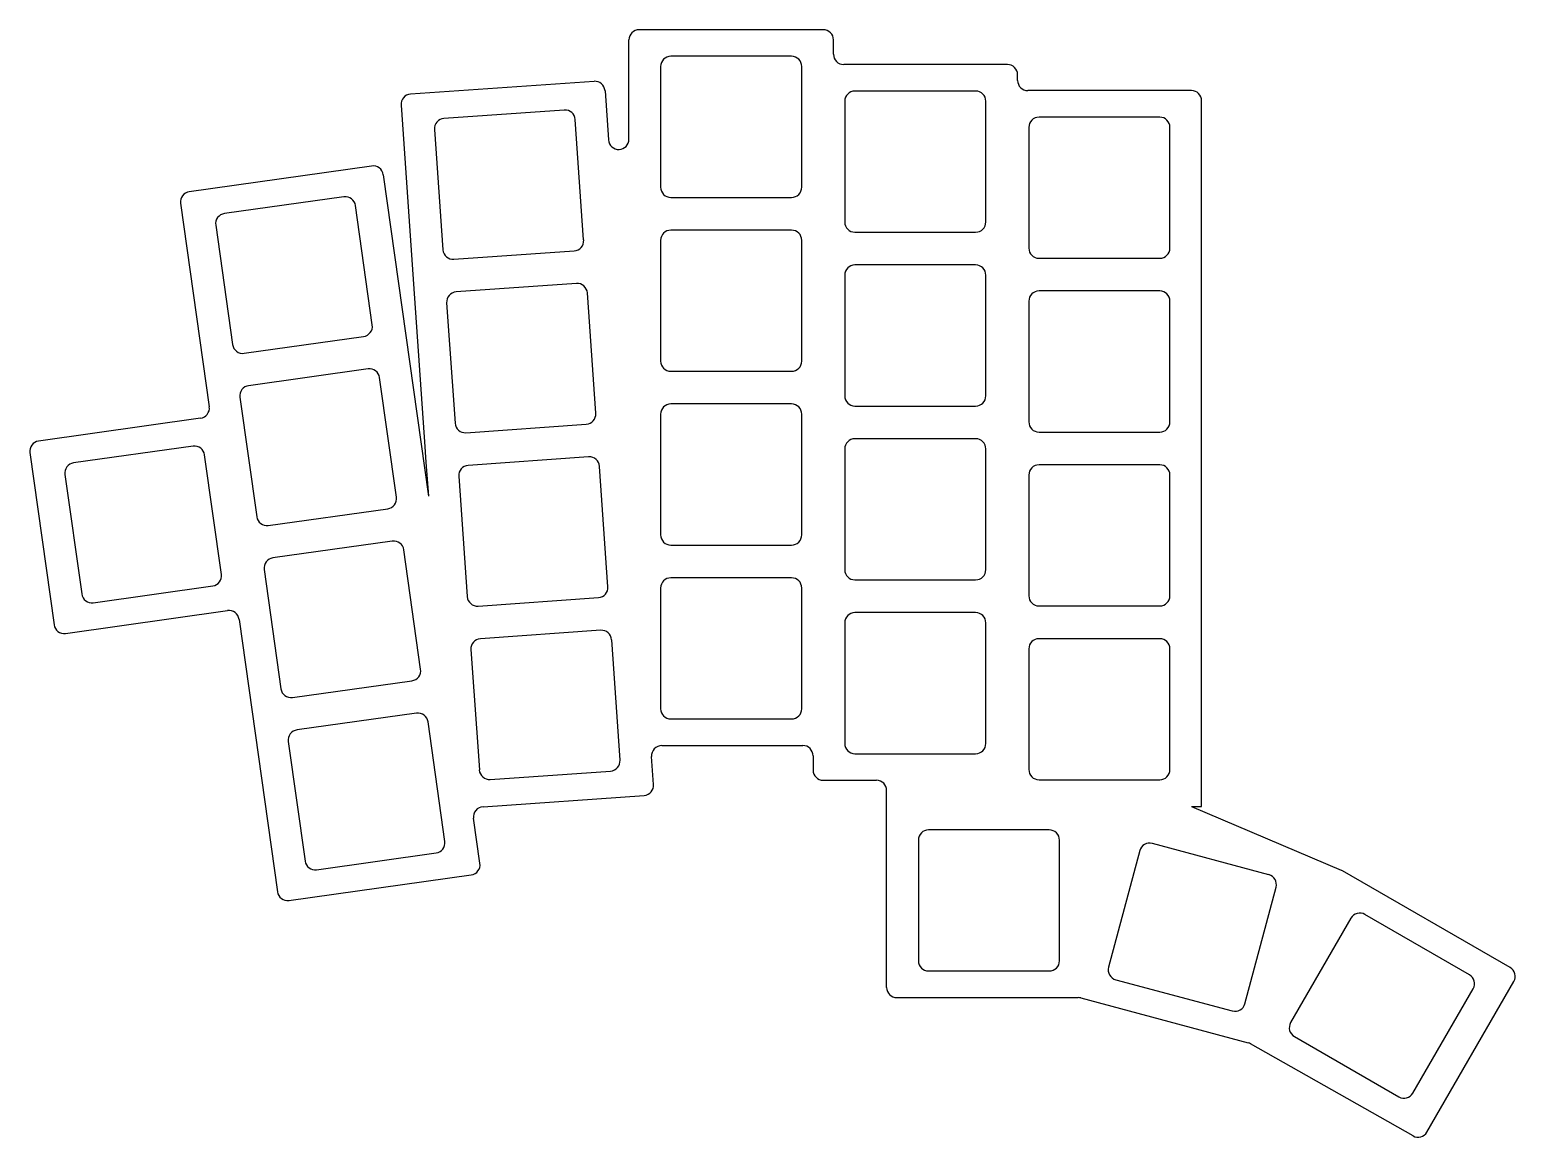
# Model space of a CAD drawing. Header units: millimetres. Extents: x 34 to 179, y -126 to -18.
import ezdxf

# ---------------------------------------------------------------- set-up
doc = ezdxf.new("R2010")
doc.units = ezdxf.units.MM

msp = doc.modelspace()

# ---------------------------------------------------------------- linework, layer by layer
at = {"linetype": 'CONTINUOUS'}
for p, q in [((111.77, -17.95), (93.77, -17.95)), ((92.77, -28.66), (92.77, -18.95)), ((112.77, -20.35), (112.77, -18.95)), ((95.87, -21.55), (95.87, -33.35)), ((108.67, -20.55), (96.87, -20.55)), ((109.67, -33.35), (109.67, -21.55)), ((129.77, -21.35), (113.77, -21.35)), ((89.36, -23), (71.41, -24.25)), ((130.77, -22.9), (130.77, -22.35)), ((90.43, -23.93), (90.77, -28.73)), ((126.67, -23.95), (114.87, -23.95)), ((147.77, -23.9), (131.77, -23.9)), ((70.48, -25.32), (71.74, -43.28)), ((86.45, -25.81), (74.68, -26.63)), ((113.87, -24.95), (113.87, -36.75)), ((127.67, -36.75), (127.67, -24.95)), ((148.77, -93.9), (148.77, -24.9)), ((88.34, -38.51), (87.52, -26.74)), ((131.87, -27.5), (131.87, -39.3)), ((144.67, -26.5), (132.87, -26.5)), ((145.67, -39.3), (145.67, -27.5)), ((73.75, -27.7), (74.58, -39.47)), ((67.61, -31.28), (49.78, -33.79)), ((68.74, -32.13), (73.16, -63.57)), ((64.9, -34.29), (53.21, -35.93)), ((96.87, -34.35), (108.67, -34.35)), ((48.93, -34.92), (51.73, -54.82)), ((67.67, -46.82), (66.03, -35.14)), ((52.36, -37.06), (54.01, -48.74)), ((108.67, -37.55), (96.87, -37.55)), ((114.87, -37.75), (126.67, -37.75)), ((95.87, -38.55), (95.87, -50.35)), ((109.67, -50.35), (109.67, -38.55)), ((75.65, -40.4), (87.42, -39.57)), ((132.87, -40.3), (144.67, -40.3)), ((113.87, -41.95), (113.87, -53.75)), ((126.67, -40.95), (114.87, -40.95)), ((127.67, -53.75), (127.67, -41.95)), ((71.74, -43.28), (72.78, -58.24)), ((87.64, -42.77), (75.87, -43.59)), ((144.67, -43.5), (132.87, -43.5)), ((74.94, -44.66), (75.76, -56.43)), ((89.53, -55.46), (88.71, -43.69)), ((131.87, -44.5), (131.87, -56.3)), ((145.67, -56.3), (145.67, -44.5)), ((55.13, -49.59), (66.82, -47.95)), ((67.27, -51.12), (55.58, -52.76)), ((70.04, -63.66), (68.39, -51.97)), ((96.87, -51.35), (108.67, -51.35)), ((54.73, -53.89), (56.37, -65.58)), ((108.67, -54.55), (96.87, -54.55)), ((114.87, -54.75), (126.67, -54.75)), ((50.88, -55.95), (35.03, -58.18)), ((76.83, -57.36), (88.6, -56.53)), ((95.87, -55.55), (95.87, -67.35)), ((109.67, -67.35), (109.67, -55.55)), ((126.67, -57.95), (114.87, -57.95)), ((132.87, -57.3), (144.67, -57.3)), ((34.18, -59.31), (36.55, -76.14)), ((50.15, -58.68), (38.47, -60.32)), ((52.92, -71.21), (51.28, -59.53)), ((72.78, -58.24), (72.92, -60.23)), ((113.87, -58.95), (113.87, -70.75)), ((127.67, -70.75), (127.67, -58.95)), ((72.92, -60.23), (73.16, -63.57)), ((88.83, -59.72), (77.05, -60.55)), ((90.72, -72.42), (89.89, -60.65)), ((144.67, -60.5), (132.87, -60.5)), ((37.61, -61.45), (39.26, -73.13)), ((76.13, -61.61), (76.95, -73.39)), ((131.87, -61.5), (131.87, -73.3)), ((145.67, -73.3), (145.67, -61.5)), ((57.5, -66.43), (69.19, -64.79)), ((69.63, -67.96), (57.95, -69.6)), ((72.4, -80.49), (70.76, -68.81)), ((96.87, -68.35), (108.67, -68.35)), ((57.1, -70.73), (58.74, -82.41)), ((40.39, -73.98), (52.07, -72.34)), ((95.87, -72.55), (95.87, -84.35)), ((108.67, -71.55), (96.87, -71.55)), ((109.67, -84.35), (109.67, -72.55)), ((114.87, -71.75), (126.67, -71.75)), ((78.02, -74.31), (89.79, -73.49)), ((37.68, -76.99), (53.52, -74.76)), ((126.67, -74.95), (114.87, -74.95)), ((132.87, -74.3), (144.67, -74.3)), ((54.65, -75.62), (58.4, -102.25)), ((90.01, -76.68), (78.24, -77.51)), ((113.87, -75.95), (113.87, -87.75)), ((127.67, -87.75), (127.67, -75.95)), ((91.9, -89.38), (91.08, -77.61)), ((144.67, -77.5), (132.87, -77.5)), ((77.31, -78.57), (78.14, -90.34)), ((131.87, -78.5), (131.87, -90.3)), ((145.67, -90.3), (145.67, -78.5)), ((59.87, -83.26), (71.55, -81.62)), ((72, -84.79), (60.31, -86.43)), ((74.77, -97.33), (73.13, -85.64)), ((96.87, -85.35), (108.67, -85.35)), ((59.46, -87.56), (61.1, -99.25)), ((95.98, -87.95), (109.77, -87.95)), ((95.18, -91.76), (94.98, -89.02)), ((110.77, -88.95), (110.77, -90.35)), ((114.87, -88.75), (126.67, -88.75)), ((79.2, -91.27), (90.97, -90.45)), ((111.77, -91.35), (116.97, -91.35)), ((132.87, -91.3), (144.67, -91.3)), ((78.5, -93.93), (94.25, -92.83)), ((117.97, -111.6), (117.97, -92.35)), ((147.77, -93.9), (148.77, -93.9)), ((147.77, -93.9), (162.43, -100.14)), ((78.2, -99.47), (77.58, -95.06)), ((121.07, -97.2), (121.07, -109)), ((133.87, -96.2), (122.07, -96.2)), ((134.87, -109), (134.87, -97.2)), ((62.23, -100.1), (73.92, -98.46)), ((142.72, -98.23), (139.67, -109.63)), ((155.34, -100.58), (143.95, -97.52)), ((178.94, -109.67), (162.54, -100.2)), ((59.52, -103.1), (77.35, -100.6)), ((153, -113.2), (156.05, -101.8)), ((174.96, -110.37), (164.74, -104.47)), ((163.37, -104.84), (157.47, -115.05)), ((122.07, -110), (133.87, -110)), ((140.37, -110.85), (151.77, -113.91)), ((169.42, -121.95), (175.32, -111.74)), ((170.8, -125.76), (179.31, -111.03)), ((118.97, -112.6), (136.7, -112.6)), ((136.96, -112.63), (153.33, -117.02)), ((169.44, -126.13), (153.56, -117.11)), ((157.84, -116.42), (168.06, -122.32))]:
    msp.add_line(p, q, dxfattribs=at)
for centre, start, end in [((93.77, -18.95), 90, 180), ((111.77, -18.95), 0, 90), ((96.87, -21.55), 90, 180), ((108.67, -21.55), 0, 90), ((113.77, -20.35), 180, 270), ((129.77, -22.35), 0, 90), ((89.43, -23.99), 4, 94), ((131.77, -22.9), 180, 270), ((71.48, -25.25), 94, 184), ((114.87, -24.95), 90, 180), ((126.67, -24.95), 0, 90), ((147.77, -24.9), 0, 90), ((86.52, -26.8), 4, 94), ((74.75, -27.63), 94, 184), ((132.87, -27.5), 90, 180), ((144.67, -27.5), 0, 90), ((91.77, -28.66), 184, 0), ((67.75, -32.27), 8, 98), ((96.87, -33.35), 180, 270), ((108.67, -33.35), 270, 0), ((49.92, -34.78), 98, 188), ((65.04, -35.28), 8, 98), ((53.35, -36.92), 98, 188), ((96.87, -38.55), 90, 180), ((108.67, -38.55), 0, 90), ((114.87, -36.75), 180, 270), ((126.67, -36.75), 270, 0), ((87.35, -38.58), 274, 4), ((75.58, -39.4), 184, 274), ((132.87, -39.3), 180, 270), ((144.67, -39.3), 270, 0), ((114.87, -41.95), 90, 180), ((126.67, -41.95), 0, 90), ((87.71, -43.76), 4, 94), ((132.87, -44.5), 90, 180), ((144.67, -44.5), 0, 90), ((75.94, -44.59), 94, 184), ((66.68, -46.96), 278, 8), ((55, -48.6), 188, 278), ((96.87, -50.35), 180, 270), ((108.67, -50.35), 270, 0), ((67.4, -52.11), 8, 98), ((55.72, -53.75), 98, 188), ((114.87, -53.75), 180, 270), ((126.67, -53.75), 270, 0), ((50.74, -54.96), 278, 8), ((96.87, -55.55), 90, 180), ((108.67, -55.55), 0, 90), ((76.76, -56.36), 184, 274), ((88.53, -55.53), 274, 4), ((132.87, -56.3), 180, 270), ((144.67, -56.3), 270, 0), ((114.87, -58.95), 90, 180), ((126.67, -58.95), 0, 90), ((35.17, -59.17), 98, 188), ((50.29, -59.67), 8, 98), ((38.6, -61.31), 98, 188), ((77.12, -61.55), 94, 184), ((88.9, -60.72), 4, 94), ((132.87, -61.5), 90, 180), ((144.67, -61.5), 0, 90), ((69.05, -63.8), 278, 8), ((57.36, -65.44), 188, 278), ((69.77, -68.95), 8, 98), ((96.87, -67.35), 180, 270), ((108.67, -67.35), 270, 0), ((58.09, -70.59), 98, 188), ((114.87, -70.75), 180, 270), ((126.67, -70.75), 270, 0), ((51.93, -71.35), 278, 8), ((89.72, -72.49), 274, 4), ((96.87, -72.55), 90, 180), ((108.67, -72.55), 0, 90), ((40.25, -72.99), 188, 278), ((77.95, -73.32), 184, 274), ((132.87, -73.3), 180, 270), ((144.67, -73.3), 270, 0), ((53.66, -75.75), 8, 98), ((114.87, -75.95), 90, 180), ((126.67, -75.95), 0, 90), ((37.54, -76), 188, 278), ((90.08, -77.68), 4, 94), ((78.31, -78.5), 94, 184), ((132.87, -78.5), 90, 180), ((144.67, -78.5), 0, 90), ((71.41, -80.63), 278, 8), ((59.73, -82.27), 188, 278), ((72.14, -85.78), 8, 98), ((96.87, -84.35), 180, 270), ((108.67, -84.35), 270, 0), ((60.45, -87.42), 98, 188), ((95.98, -88.95), 90, 184), ((109.77, -88.95), 0, 90), ((114.87, -87.75), 180, 270), ((126.67, -87.75), 270, 0), ((90.9, -89.45), 274, 4), ((79.13, -90.27), 184, 274), ((111.77, -90.35), 180, 270), ((116.97, -92.35), 0, 90), ((132.87, -90.3), 180, 270), ((144.67, -90.3), 270, 0), ((94.18, -91.83), 274, 4), ((78.57, -94.93), 94, 188), ((73.78, -97.47), 278, 8), ((122.07, -97.2), 90, 180), ((133.87, -97.2), 0, 90), ((143.69, -98.49), 75, 165), ((62.09, -99.11), 188, 278), ((77.21, -99.61), 278, 8), ((162.04, -101.06), 60, 66.9283), ((155.08, -101.54), 345, 75), ((59.39, -102.11), 188, 278), ((164.24, -105.34), 60, 150), ((122.07, -109), 180, 270), ((133.87, -109), 270, 0), ((140.63, -109.89), 165, 255), ((174.46, -111.24), 330, 60), ((178.44, -110.53), 330, 60), ((118.97, -111.6), 180, 270), ((136.7, -113.6), 75, 90), ((152.03, -112.94), 255, 345), ((158.34, -115.55), 150, 240), ((153.07, -117.98), 60.4082, 75), ((168.56, -121.45), 240, 330), ((169.94, -125.26), 240.4082, 330)]:
    msp.add_arc(centre, 1, start, end, dxfattribs=at)

doc.saveas('drawing.dxf')
